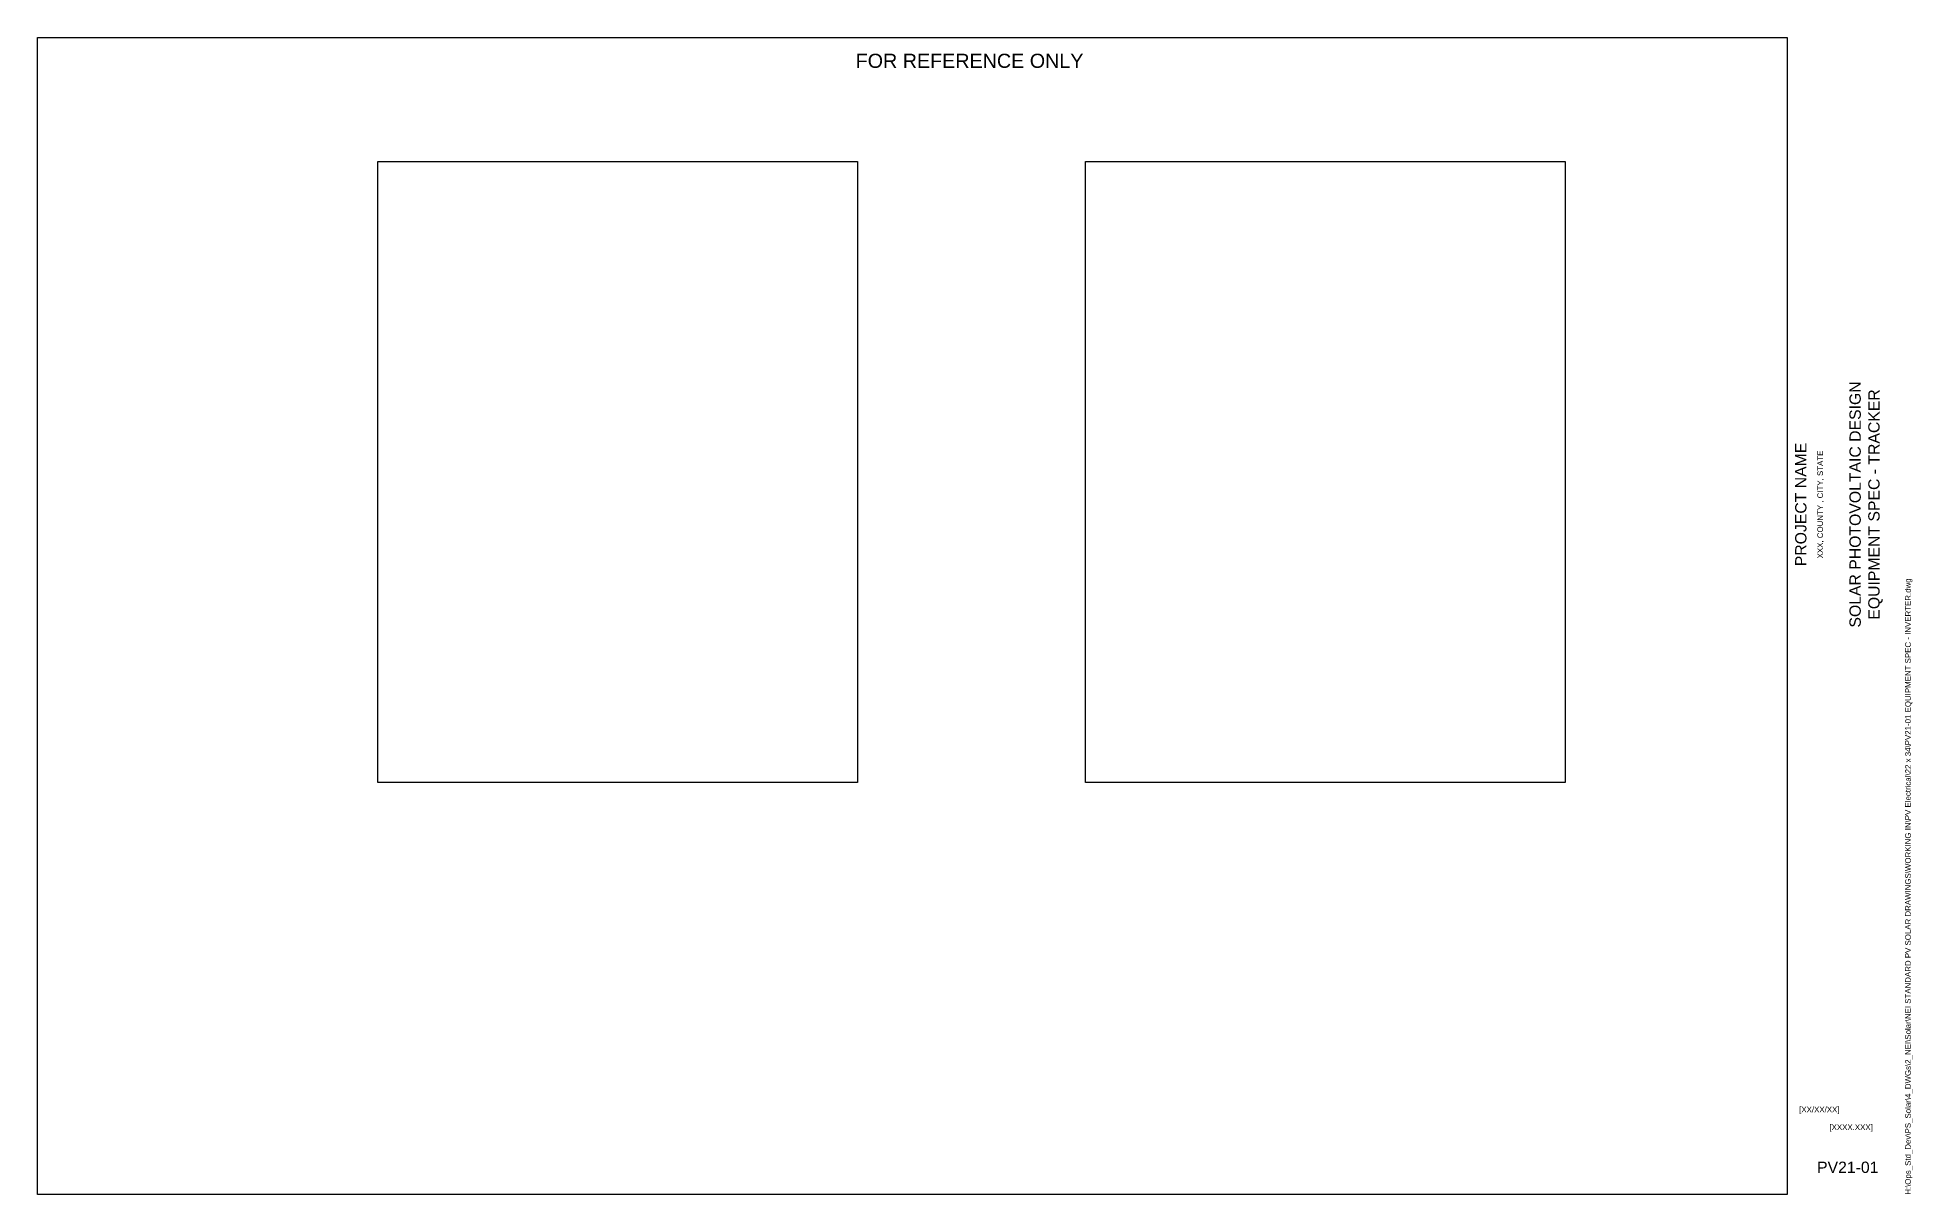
# Paper-space layout 'PV21-01 EQUIPMENT SPEC - INVERTER' of a CAD drawing. Header units: feet, sheet in inches. Extents: x 0.7 to 33.9, y 1.3 to 21.8.
import ezdxf
from ezdxf.enums import TextEntityAlignment as Align

# ---------------------------------------------------------------- set-up
doc = ezdxf.new("R2010")
doc.units = ezdxf.units.FT
doc.header["$MEASUREMENT"] = 0
doc.layers.add('G-ANNO-TEXT', color=1, linetype='Continuous')
doc.layers.add('G-ANNO-TTBL', color=1, linetype='Continuous')
doc.layers.add('G-NPLT', color=67, linetype='Continuous', plot=False)
doc.layers.add('VP', color=31, linetype='Continuous', plot=False)
doc.styles.add('NEI-A', font='arial.ttf')

psp = doc.layouts.new('PV21-01 EQUIPMENT SPEC - INVERTER')

# ---------------------------------------------------------------- linework, layer by layer
at = {"layer": 'G-NPLT'}
for points in [[(6.709, 19.564), (15.209, 19.564), (15.209, 8.564), (6.709, 8.564)], [(19.249, 19.564), (27.749, 19.564), (27.749, 8.564), (19.249, 8.564)]]:
    psp.add_lwpolyline(points, close=True, dxfattribs=at)
at = {"layer": 'VP'}
psp.add_lwpolyline([(0.682, 21.764), (31.682, 21.764), (31.682, 1.264), (0.682, 1.264)], close=True, dxfattribs=at)

# ---------------------------------------------------------------- texts
at = {"layer": 'G-ANNO-TEXT', "insert": (15.177, 21.476), "char_height": 0.25, "attachment_point": 1, "style": 'NEI-A'}
psp.add_mtext_dynamic_manual_height_columns('FOR REFERENCE ONLY', width=4.26111, gutter_width=1.25, heights=[0], dxfattribs=at)
at = {"layer": 'G-ANNO-TTBL', "style": 'NEI-A'}
psp.add_text('XXX, COUNTY , CITY, STATE', height=0.1, rotation=90, dxfattribs=at).set_placement((32.273, 13.49), align=Align.MIDDLE)
at = {"layer": 'G-ANNO-TTBL', "char_height": 0.2, "attachment_point": 5, "rotation": 90, "style": 'NEI-A'}
for s, width, gutter_width, heights, insert in [('SOLAR PHOTOVOLTAIC DESIGN\\PEQUIPMENT SPEC - TRACKER', 6.78569, 0, [1.376], (33.078, 13.49)), ('PROJECT NAME', 7.8846, 0.5, [0], (31.923, 13.49))]:
    psp.add_mtext_dynamic_manual_height_columns(s, width=width, gutter_width=gutter_width, heights=heights, dxfattribs=dict(at, insert=insert))
at = {"layer": 'G-ANNO-TTBL', "style": 'NEI-A'}
for s, width, insert, char_height, attachment_point in [('[XX/XX/XX]', 0.85482, (31.893, 2.755), 0.1, 4), ('[XXXX.XXX]', 0.85482, (32.813, 2.442), 0.1, 5), ('PV21-01', 1.7218, (32.753, 1.745), 0.2, 5)]:
    psp.add_mtext_dynamic_manual_height_columns(s, width=width, gutter_width=0.5, heights=[0], dxfattribs=dict(at, insert=insert, char_height=char_height, attachment_point=attachment_point))
at = {"layer": 'G-NPLT', "insert": (33.77, 1.259), "char_height": 0.1, "width": 13.97168, "attachment_point": 1, "rotation": 90, "style": 'NEI-A'}
psp.add_mtext('H:\\\\Ops_Std_Dev\\\\PS_Solar\\\\4_DWGs\\\\2_NEI\\\\Solar\\\\NEI STANDARD PV SOLAR DRAWINGS\\\\WORKING IN\\\\PV Electrical\\\\22 x 34\\\\PV21-01 EQUIPMENT SPEC - INVERTER.dwg', dxfattribs=at)

# ---------------------------------------------------------------- viewports
at = {"layer": 'VP'}
vp = psp.add_viewport(center=(16.182, 11.514), size=(31, 20.5), view_center_point=(10059.401, 3021.377), view_height=8200, dxfattribs=at)
vp.dxf.flags = 0x10000  # cut along an outline
vp.dxf.clipping_boundary_handle = psp.add_lwpolyline([(0.682, 21.764), (31.682, 21.764), (31.682, 1.264), (0.682, 1.264)], format="xyb", close=True, dxfattribs={"invisible": 1}).dxf.handle

doc.saveas('drawing.dxf')
